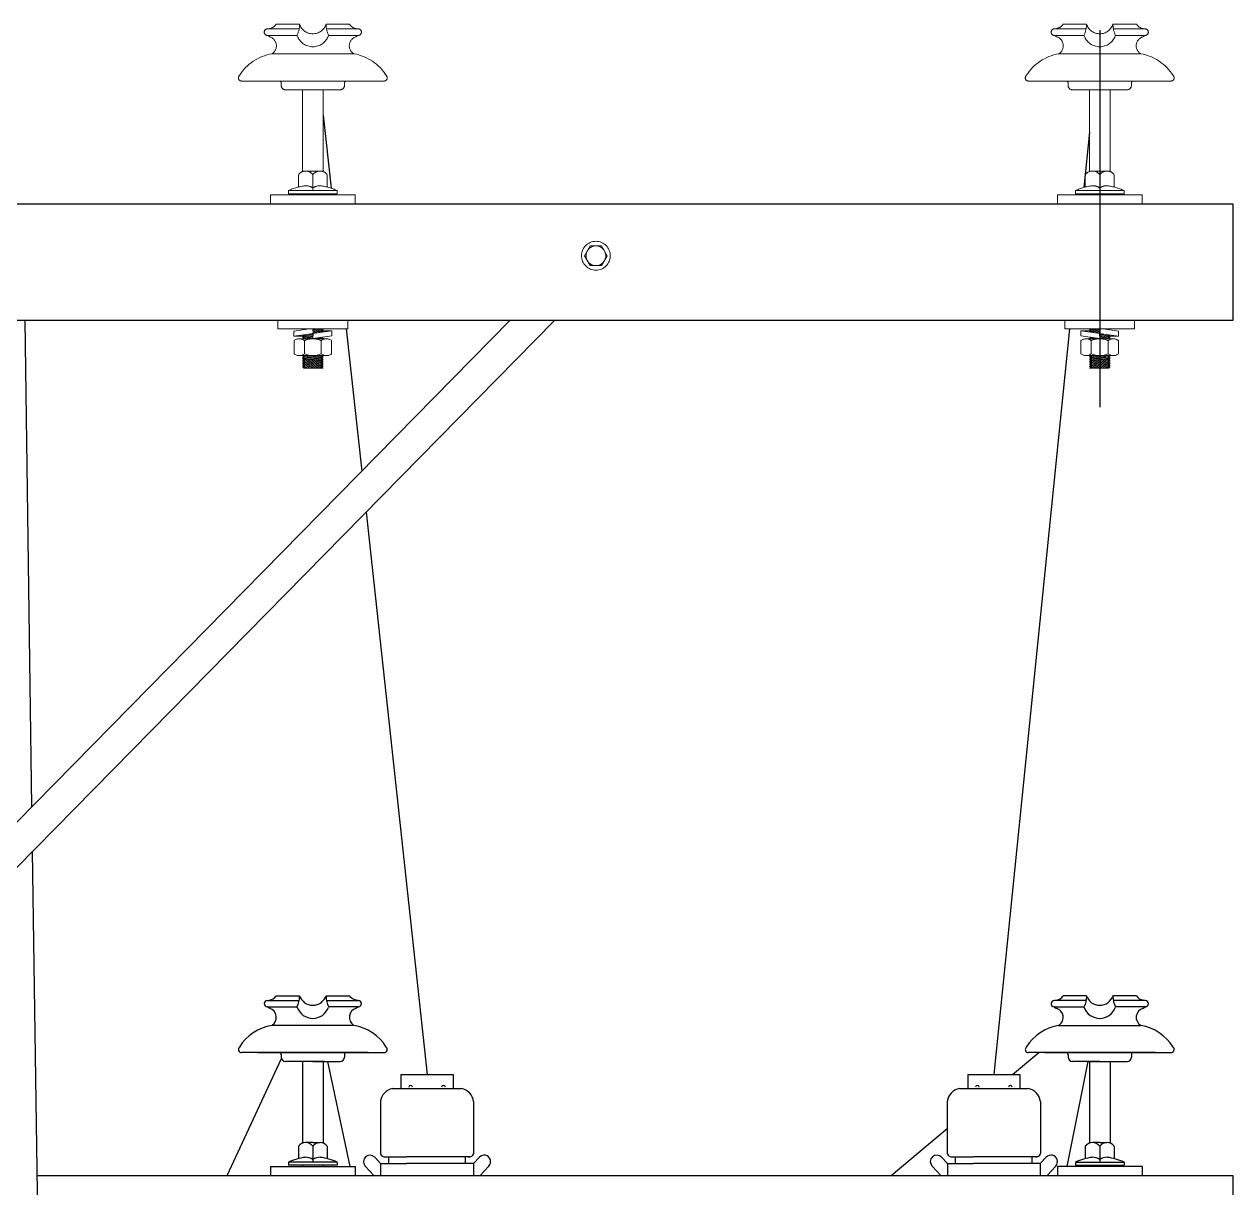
# Model space of a CAD drawing. Header units: millimetres. Extents: x 3057.5 to 3131.2, y 1715.9 to 1738.7.
# Drawn here: x 3062.46 to 3066.73, y 1734.514 to 1738.623 of the extents above; entities that cross this region are included whole.
import ezdxf

# ---------------------------------------------------------------- set-up
doc = ezdxf.new("R2010")
doc.units = ezdxf.units.MM
doc.linetypes.add('ACAD_ISO02W100', pattern=[15, 12, -3])

msp = doc.modelspace()

# ---------------------------------------------------------------- linework, layer by layer
at = {"color": 177, "linetype": 'ACAD_ISO02W100', "lineweight": 13, "ltscale": 0.13, "true_color": 0x293189}
for p, q in [((3063.3193, 1738.6066), (3063.3265, 1738.6079)), ((3063.3193, 1738.6066), (3063.4314, 1738.6066)), ((3063.3501, 1738.6235), (3063.4327, 1738.6235)), ((3063.4327, 1738.6235), (3063.4327, 1738.6211)), ((3063.5265, 1738.6235), (3063.6091, 1738.6235)), ((3063.5278, 1738.6066), (3063.6399, 1738.6066)), ((3066.2112, 1738.6066), (3066.099, 1738.6066)), ((3066.2125, 1738.6235), (3066.1298, 1738.6235)), ((3066.3062, 1738.6235), (3066.3062, 1738.6211)), ((3066.3889, 1738.6235), (3066.3062, 1738.6235)), ((3066.4197, 1738.6066), (3066.3075, 1738.6066)), ((3066.4197, 1738.6066), (3066.4124, 1738.6079)), ((3063.3187, 1738.5839), (3063.4236, 1738.5839)), ((3063.3272, 1738.5787), (3063.3201, 1738.5834)), ((3063.4236, 1738.5839), (3063.4247, 1738.5824)), ((3063.6405, 1738.5839), (3063.5356, 1738.5839)), ((3063.6391, 1738.5834), (3063.632, 1738.5787)), ((3066.0984, 1738.5839), (3066.2034, 1738.5839)), ((3066.0999, 1738.5834), (3066.107, 1738.5787)), ((3066.3154, 1738.5839), (3066.3142, 1738.5824)), ((3066.4203, 1738.5839), (3066.3154, 1738.5839)), ((3066.4118, 1738.5787), (3066.4188, 1738.5834)), ((3063.6247, 1738.5189), (3063.3345, 1738.5189)), ((3066.1142, 1738.5189), (3066.4045, 1738.5189)), ((3063.4796, 1738.4227), (3063.2278, 1738.4227)), ((3063.2843, 1738.4227), (3063.4796, 1738.4227)), ((3063.6749, 1738.4227), (3063.4796, 1738.4227)), ((3063.4796, 1738.4227), (3063.7314, 1738.4227)), ((3066.2594, 1738.4227), (3066.0075, 1738.4227)), ((3066.0641, 1738.4227), (3066.2594, 1738.4227)), ((3066.2594, 1738.4227), (3066.5112, 1738.4227)), ((3066.4546, 1738.4227), (3066.2594, 1738.4227)), ((3063.3678, 1738.4152), (3063.3678, 1738.4068)), ((3063.4796, 1738.3918), (3063.3828, 1738.3918)), ((3063.4796, 1738.3918), (3063.3828, 1738.3918)), ((3063.5204, 1738.3918), (3063.4388, 1738.3918)), ((3063.5204, 1738.3918), (3063.4388, 1738.3918)), ((3063.4431, 1738.3918), (3063.4431, 1738.1029)), ((3063.4796, 1738.3918), (3063.5764, 1738.3918)), ((3063.4796, 1738.3918), (3063.5764, 1738.3918)), ((3063.5161, 1738.3918), (3063.5161, 1738.1029)), ((3063.5914, 1738.4152), (3063.5914, 1738.4068)), ((3066.1476, 1738.4152), (3066.1476, 1738.4068)), ((3066.2594, 1738.3918), (3066.1626, 1738.3918)), ((3066.2594, 1738.3918), (3066.1626, 1738.3918)), ((3066.2186, 1738.3918), (3066.3001, 1738.3918)), ((3066.2186, 1738.3918), (3066.3001, 1738.3918)), ((3066.2229, 1738.3918), (3066.2229, 1738.1029)), ((3066.2594, 1738.3918), (3066.3561, 1738.3918)), ((3066.2594, 1738.3918), (3066.3561, 1738.3918)), ((3066.2959, 1738.3918), (3066.2959, 1738.1029)), ((3066.3711, 1738.4152), (3066.3711, 1738.4068)), ((3063.4431, 1738.2552), (3063.4431, 1738.1029)), ((3063.5161, 1738.2562), (3063.5161, 1738.1029)), ((3063.4286, 1738.092), (3063.4286, 1738.0483)), ((3063.4796, 1738.1049), (3063.4541, 1738.1049)), ((3063.4796, 1738.1049), (3063.5051, 1738.1049)), ((3063.4796, 1738.092), (3063.4796, 1738.0356)), ((3063.5306, 1738.092), (3063.5306, 1738.0483)), ((3066.2083, 1738.092), (3066.2083, 1738.0483)), ((3066.2594, 1738.1049), (3066.2338, 1738.1049)), ((3066.2594, 1738.1049), (3066.2849, 1738.1049)), ((3066.2594, 1738.092), (3066.2594, 1738.0356)), ((3066.3104, 1738.092), (3066.3104, 1738.0483)), ((3063.3938, 1738.0356), (3063.3938, 1738.0249)), ((3063.5653, 1738.0356), (3063.3938, 1738.0356)), ((3063.5653, 1738.0356), (3063.5653, 1738.0249)), ((3066.1736, 1738.0356), (3066.3451, 1738.0356)), ((3066.1736, 1738.0356), (3066.1736, 1738.0249)), ((3066.3451, 1738.0356), (3066.3451, 1738.0249)), ((3063.3303, 1738.0207), (3063.3303, 1737.9911)), ((3063.3303, 1738.0207), (3063.6289, 1738.0207)), ((3063.5653, 1738.0249), (3063.3938, 1738.0249)), ((3063.4431, 1738.0249), (3063.4431, 1738.0207)), ((3063.5161, 1738.0249), (3063.5161, 1738.0207)), ((3063.6289, 1738.0207), (3063.6289, 1737.9911)), ((3066.11, 1738.0207), (3066.11, 1737.9911)), ((3066.4087, 1738.0207), (3066.11, 1738.0207)), ((3066.1736, 1738.0249), (3066.3451, 1738.0249)), ((3066.2229, 1738.0249), (3066.2229, 1738.0207)), ((3066.2959, 1738.0249), (3066.2959, 1738.0207)), ((3066.4087, 1738.0207), (3066.4087, 1737.9911)), ((3064.4595, 1737.8404), (3064.4395, 1737.8057)), ((3064.4995, 1737.8404), (3064.4595, 1737.8404)), ((3064.5195, 1737.8057), (3064.4995, 1737.8404)), ((3064.4395, 1737.8057), (3064.4595, 1737.771)), ((3064.4995, 1737.771), (3064.5195, 1737.8057)), ((3064.4595, 1737.771), (3064.4995, 1737.771)), ((3063.3563, 1737.5474), (3063.3563, 1737.5767)), ((3063.6029, 1737.5474), (3063.6029, 1737.5767)), ((3066.136, 1737.5474), (3066.136, 1737.5767)), ((3066.3827, 1737.5474), (3066.3827, 1737.5767)), ((3063.6029, 1737.5474), (3063.3563, 1737.5474)), ((3063.4666, 1737.5474), (3063.4129, 1737.5396)), ((3063.4129, 1737.5396), (3063.4129, 1737.5217)), ((3063.4807, 1737.5316), (3063.4129, 1737.5217)), ((3063.4129, 1737.5217), (3063.4472, 1737.5217)), ((3063.4489, 1737.5265), (3063.4431, 1737.5244)), ((3063.4431, 1737.5244), (3063.4489, 1737.5206)), ((3063.4799, 1737.5191), (3063.4431, 1737.5244)), ((3063.4479, 1737.5447), (3063.4436, 1737.5474)), ((3063.4562, 1737.5459), (3063.4455, 1737.5474)), ((3063.4483, 1737.5269), (3063.4489, 1737.5265)), ((3063.4801, 1737.5221), (3063.4489, 1737.5265)), ((3063.4803, 1737.525), (3063.4574, 1737.5282)), ((3063.4805, 1737.5279), (3063.4676, 1737.5297)), ((3063.4806, 1737.5308), (3063.4777, 1737.5312)), ((3063.5463, 1737.5408), (3063.4796, 1737.5311)), ((3063.4807, 1737.5316), (3063.4796, 1737.5132)), ((3063.5463, 1737.5229), (3063.4796, 1737.5132)), ((3063.4797, 1737.5474), (3063.4807, 1737.5316)), ((3063.5103, 1737.5412), (3063.4798, 1737.5455)), ((3063.5161, 1737.5374), (3063.48, 1737.5426)), ((3063.5103, 1737.5353), (3063.4802, 1737.5396)), ((3063.4994, 1737.534), (3063.4804, 1737.5367)), ((3063.4893, 1737.5325), (3063.4805, 1737.5337)), ((3063.5161, 1737.5433), (3063.4868, 1737.5474)), ((3063.5103, 1737.547), (3063.5075, 1737.5474)), ((3063.5103, 1737.547), (3063.5114, 1737.5474)), ((3063.5161, 1737.5433), (3063.5103, 1737.547)), ((3063.5103, 1737.5412), (3063.5161, 1737.5433)), ((3063.5161, 1737.5374), (3063.5103, 1737.5412)), ((3063.5103, 1737.5353), (3063.5161, 1737.5374)), ((3063.5463, 1737.5408), (3063.5114, 1737.5408)), ((3063.5463, 1737.5408), (3063.5463, 1737.5229)), ((3066.136, 1737.5474), (3066.3827, 1737.5474)), ((3066.1926, 1737.5408), (3066.2276, 1737.5408)), ((3066.1926, 1737.5408), (3066.1926, 1737.5229)), ((3066.1926, 1737.5408), (3066.2594, 1737.5311)), ((3066.1926, 1737.5229), (3066.2594, 1737.5132)), ((3066.2229, 1737.5433), (3066.2521, 1737.5474)), ((3066.2229, 1737.5433), (3066.2286, 1737.547)), ((3066.2286, 1737.5412), (3066.2229, 1737.5433)), ((3066.2229, 1737.5374), (3066.2589, 1737.5426)), ((3066.2229, 1737.5374), (3066.2286, 1737.5412)), ((3066.2286, 1737.5353), (3066.2229, 1737.5374)), ((3066.2286, 1737.547), (3066.2276, 1737.5474)), ((3066.2286, 1737.547), (3066.2315, 1737.5474)), ((3066.2286, 1737.5412), (3066.2591, 1737.5455)), ((3066.2286, 1737.5353), (3066.2588, 1737.5396)), ((3066.2395, 1737.534), (3066.2586, 1737.5367)), ((3066.2497, 1737.5325), (3066.2584, 1737.5337)), ((3066.2592, 1737.5474), (3066.2583, 1737.5316)), ((3066.2583, 1737.5316), (3066.3261, 1737.5217)), ((3066.2583, 1737.5316), (3066.2594, 1737.5132)), ((3066.2583, 1737.5308), (3066.2612, 1737.5312)), ((3066.2585, 1737.5279), (3066.2714, 1737.5297)), ((3066.2587, 1737.525), (3066.2816, 1737.5282)), ((3066.2588, 1737.5221), (3066.2901, 1737.5265)), ((3066.259, 1737.5191), (3066.2959, 1737.5244)), ((3066.2723, 1737.5474), (3066.3261, 1737.5396)), ((3066.2827, 1737.5459), (3066.2934, 1737.5474)), ((3066.2907, 1737.5269), (3066.2901, 1737.5265)), ((3066.2901, 1737.5265), (3066.2959, 1737.5244)), ((3066.2959, 1737.5244), (3066.2901, 1737.5206)), ((3066.2911, 1737.5447), (3066.2953, 1737.5474)), ((3066.3261, 1737.5217), (3066.2917, 1737.5217)), ((3066.3261, 1737.5396), (3066.3261, 1737.5217)), ((3063.4134, 1737.5058), (3063.4134, 1737.4594)), ((3063.5283, 1737.5122), (3063.4309, 1737.5122)), ((3063.4489, 1737.5206), (3063.4431, 1737.5185)), ((3063.4489, 1737.5148), (3063.4431, 1737.5185)), ((3063.4875, 1737.5122), (3063.4431, 1737.5185)), ((3063.4431, 1737.5127), (3063.4489, 1737.5148)), ((3063.4431, 1737.5127), (3063.4479, 1737.5144)), ((3063.4461, 1737.5122), (3063.4431, 1737.5127)), ((3063.5126, 1737.5122), (3063.4434, 1737.5122)), ((3063.4798, 1737.5162), (3063.4489, 1737.5206)), ((3063.463, 1737.5122), (3063.4489, 1737.5148)), ((3063.4496, 1737.5057), (3063.4496, 1737.4595)), ((3063.5103, 1737.5119), (3063.4904, 1737.5147)), ((3063.5103, 1737.5119), (3063.4927, 1737.5144)), ((3063.5161, 1737.514), (3063.5006, 1737.5162)), ((3063.5096, 1737.5057), (3063.5096, 1737.4595)), ((3063.5161, 1737.514), (3063.5103, 1737.5178)), ((3063.5103, 1737.5119), (3063.5161, 1737.5144)), ((3063.5103, 1737.5119), (3063.5161, 1737.514)), ((3063.5126, 1737.5122), (3063.5161, 1737.5135)), ((3063.5154, 1737.5141), (3063.5134, 1737.5144)), ((3063.5458, 1737.5058), (3063.5458, 1737.4594)), ((3066.1931, 1737.5058), (3066.1931, 1737.4594)), ((3066.2107, 1737.5122), (3066.3081, 1737.5122)), ((3066.2229, 1737.514), (3066.2286, 1737.5178)), ((3066.2229, 1737.514), (3066.2384, 1737.5162)), ((3066.2286, 1737.5119), (3066.2229, 1737.5144)), ((3066.2286, 1737.5119), (3066.2229, 1737.514)), ((3066.2263, 1737.5122), (3066.2229, 1737.5135)), ((3066.2235, 1737.5141), (3066.2256, 1737.5144)), ((3066.2263, 1737.5122), (3066.2956, 1737.5122)), ((3066.2286, 1737.5119), (3066.2485, 1737.5147)), ((3066.2286, 1737.5119), (3066.2462, 1737.5144)), ((3066.2294, 1737.5057), (3066.2294, 1737.4595)), ((3066.2515, 1737.5122), (3066.2959, 1737.5185)), ((3066.2592, 1737.5162), (3066.2901, 1737.5206)), ((3066.276, 1737.5122), (3066.2901, 1737.5148)), ((3066.2894, 1737.5057), (3066.2894, 1737.4595)), ((3066.2901, 1737.5206), (3066.2959, 1737.5185)), ((3066.2901, 1737.5148), (3066.2959, 1737.5185)), ((3066.2959, 1737.5127), (3066.2901, 1737.5148)), ((3066.2959, 1737.5127), (3066.2911, 1737.5144)), ((3066.2928, 1737.5122), (3066.2959, 1737.5127)), ((3066.3256, 1737.5058), (3066.3256, 1737.4594)), ((3063.5307, 1737.4531), (3063.4285, 1737.4531)), ((3063.4431, 1737.4483), (3063.4489, 1737.4504)), ((3063.5161, 1737.4379), (3063.4431, 1737.4483)), ((3063.4489, 1737.4445), (3063.4431, 1737.4483)), ((3063.4431, 1737.4424), (3063.4489, 1737.4445)), ((3063.5161, 1737.4321), (3063.4431, 1737.4424)), ((3063.4489, 1737.4387), (3063.4431, 1737.4424)), ((3063.4431, 1737.4366), (3063.4489, 1737.4387)), ((3063.4489, 1737.4328), (3063.4431, 1737.4366)), ((3063.5161, 1737.4262), (3063.4431, 1737.4366)), ((3063.4489, 1737.4504), (3063.4437, 1737.4485)), ((3063.4489, 1737.4504), (3063.4446, 1737.4531)), ((3063.4446, 1737.4531), (3063.4489, 1737.4504)), ((3063.5103, 1737.4417), (3063.4489, 1737.4504)), ((3063.4622, 1737.4485), (3063.4489, 1737.4504)), ((3063.5103, 1737.4358), (3063.4489, 1737.4445)), ((3063.5103, 1737.43), (3063.4489, 1737.4387)), ((3063.5161, 1737.4438), (3063.4501, 1737.4531)), ((3063.5103, 1737.4475), (3063.4708, 1737.4531)), ((3063.5161, 1737.4496), (3063.4914, 1737.4531)), ((3063.5161, 1737.4496), (3063.4914, 1737.4531)), ((3063.5103, 1737.4475), (3063.5161, 1737.4496)), ((3063.5161, 1737.4438), (3063.5103, 1737.4475)), ((3063.5103, 1737.4417), (3063.5161, 1737.4438)), ((3063.5161, 1737.4379), (3063.5103, 1737.4417)), ((3063.5103, 1737.4358), (3063.5161, 1737.4379)), ((3063.5161, 1737.4496), (3063.5107, 1737.4531)), ((3066.2082, 1737.4531), (3066.3105, 1737.4531)), ((3066.2229, 1737.4438), (3066.2889, 1737.4531)), ((3066.2229, 1737.4496), (3066.2283, 1737.4531)), ((3066.2229, 1737.4496), (3066.2475, 1737.4531)), ((3066.2229, 1737.4496), (3066.2475, 1737.4531)), ((3066.2286, 1737.4475), (3066.2229, 1737.4496)), ((3066.2229, 1737.4379), (3066.2959, 1737.4483)), ((3066.2229, 1737.4438), (3066.2286, 1737.4475)), ((3066.2286, 1737.4417), (3066.2229, 1737.4438)), ((3066.2229, 1737.4321), (3066.2959, 1737.4424)), ((3066.2229, 1737.4379), (3066.2286, 1737.4417)), ((3066.2286, 1737.4358), (3066.2229, 1737.4379)), ((3066.2229, 1737.4262), (3066.2959, 1737.4366)), ((3066.2286, 1737.4475), (3066.2682, 1737.4531)), ((3066.2286, 1737.4417), (3066.2901, 1737.4504)), ((3066.2286, 1737.4358), (3066.2901, 1737.4445)), ((3066.2286, 1737.43), (3066.2901, 1737.4387)), ((3066.2767, 1737.4485), (3066.2901, 1737.4504)), ((3066.2943, 1737.4531), (3066.2901, 1737.4504)), ((3066.2901, 1737.4504), (3066.2943, 1737.4531)), ((3066.2901, 1737.4504), (3066.2953, 1737.4485)), ((3066.2959, 1737.4483), (3066.2901, 1737.4504)), ((3066.2901, 1737.4445), (3066.2959, 1737.4483)), ((3066.2959, 1737.4424), (3066.2901, 1737.4445)), ((3066.2901, 1737.4387), (3066.2959, 1737.4424)), ((3066.2959, 1737.4366), (3066.2901, 1737.4387)), ((3066.2901, 1737.4328), (3066.2959, 1737.4366)), ((3063.4431, 1737.4307), (3063.4489, 1737.4328)), ((3063.4489, 1737.427), (3063.4431, 1737.4307)), ((3063.5161, 1737.4204), (3063.4431, 1737.4307)), ((3063.4489, 1737.427), (3063.4431, 1737.4248)), ((3063.4489, 1737.4211), (3063.4431, 1737.4248)), ((3063.5161, 1737.4145), (3063.4431, 1737.4248)), ((3063.4431, 1737.419), (3063.4489, 1737.4211)), ((3063.4489, 1737.4152), (3063.4431, 1737.419)), ((3063.5161, 1737.4087), (3063.4431, 1737.419)), ((3063.4431, 1737.4131), (3063.4489, 1737.4152)), ((3063.4748, 1737.4087), (3063.4431, 1737.4131)), ((3063.4489, 1737.4094), (3063.4431, 1737.4131)), ((3063.4469, 1737.4087), (3063.4489, 1737.4094)), ((3063.5161, 1737.4087), (3063.4469, 1737.4087)), ((3063.5103, 1737.4241), (3063.4489, 1737.4328)), ((3063.5103, 1737.4183), (3063.4489, 1737.427)), ((3063.5103, 1737.4124), (3063.4489, 1737.4211)), ((3063.4954, 1737.4087), (3063.4489, 1737.4152)), ((3063.4541, 1737.4087), (3063.4489, 1737.4094)), ((3063.5161, 1737.4321), (3063.5103, 1737.4358)), ((3063.5161, 1737.4321), (3063.5103, 1737.43)), ((3063.5161, 1737.4262), (3063.5103, 1737.43)), ((3063.5103, 1737.4241), (3063.5161, 1737.4262)), ((3063.5161, 1737.4204), (3063.5103, 1737.4241)), ((3063.5161, 1737.4204), (3063.5103, 1737.4241)), ((3063.5103, 1737.4183), (3063.5161, 1737.4204)), ((3063.5161, 1737.4145), (3063.5103, 1737.4183)), ((3063.5103, 1737.4124), (3063.5161, 1737.4145)), ((3063.5161, 1737.4087), (3063.5103, 1737.4124)), ((3066.2229, 1737.4321), (3066.2286, 1737.4358)), ((3066.2229, 1737.4321), (3066.2286, 1737.43)), ((3066.2229, 1737.4204), (3066.2959, 1737.4307)), ((3066.2229, 1737.4262), (3066.2286, 1737.43)), ((3066.2286, 1737.4241), (3066.2229, 1737.4262)), ((3066.2229, 1737.4145), (3066.2959, 1737.4248)), ((3066.2229, 1737.4204), (3066.2286, 1737.4241)), ((3066.2229, 1737.4204), (3066.2286, 1737.4241)), ((3066.2286, 1737.4183), (3066.2229, 1737.4204)), ((3066.2229, 1737.4087), (3066.2959, 1737.419)), ((3066.2229, 1737.4145), (3066.2286, 1737.4183)), ((3066.2286, 1737.4124), (3066.2229, 1737.4145)), ((3066.2229, 1737.4087), (3066.2286, 1737.4124)), ((3066.2229, 1737.4087), (3066.2921, 1737.4087)), ((3066.2286, 1737.4241), (3066.2901, 1737.4328)), ((3066.2286, 1737.4183), (3066.2901, 1737.427)), ((3066.2286, 1737.4124), (3066.2901, 1737.4211)), ((3066.2435, 1737.4087), (3066.2901, 1737.4152)), ((3066.2642, 1737.4087), (3066.2959, 1737.4131)), ((3066.2849, 1737.4087), (3066.2901, 1737.4094)), ((3066.2959, 1737.4307), (3066.2901, 1737.4328)), ((3066.2901, 1737.427), (3066.2959, 1737.4307)), ((3066.2901, 1737.427), (3066.2959, 1737.4248)), ((3066.2901, 1737.4211), (3066.2959, 1737.4248)), ((3066.2959, 1737.419), (3066.2901, 1737.4211)), ((3066.2901, 1737.4152), (3066.2959, 1737.419)), ((3066.2959, 1737.4131), (3066.2901, 1737.4152)), ((3066.2901, 1737.4094), (3066.2959, 1737.4131)), ((3066.2921, 1737.4087), (3066.2901, 1737.4094))]:
    msp.add_line(p, q, dxfattribs=at)
at = {"color": 177, "linetype": 'Continuous', "ltscale": 0.13, "true_color": 0x293189}
for p, q in [((3066.2594, 1738.602), (3066.2594, 1737.2713)), ((3063.5161, 1738.3023), (3063.544, 1738.0443)), ((3066.2229, 1738.2421), (3066.2031, 1738.0469)), ((3063.5979, 1737.5474), (3063.6523, 1737.0449)), ((3066.1524, 1737.5474), (3065.8854, 1734.9146)), ((3063.668, 1736.9004), (3063.8831, 1734.9146)), ((3063.177, 1734.5579), (3063.3689, 1734.9701)), ((3063.5319, 1734.9606), (3063.6104, 1734.5895)), ((3065.9514, 1734.9146), (3066.0437, 1734.9914)), ((3066.2173, 1734.9606), (3066.1432, 1734.5895)), ((3065.5225, 1734.5579), (3065.7208, 1734.7229)), ((3063.7475, 1734.5996), (3063.7475, 1734.6231)), ((3064.0187, 1734.5996), (3064.0187, 1734.6231)), ((3065.7498, 1734.5996), (3065.7498, 1734.6231)), ((3066.021, 1734.5996), (3066.021, 1734.6231)), ((3063.719, 1734.5996), (3063.719, 1734.5579)), ((3064.0471, 1734.5996), (3064.0471, 1734.5579)), ((3065.7214, 1734.5996), (3065.7214, 1734.5579)), ((3066.0495, 1734.5996), (3066.0495, 1734.5579))]:
    msp.add_line(p, q, dxfattribs=at)
at = {"color": 177, "linetype": 'ACAD_ISO02W100', "true_color": 0x293189}
for p, q in [((3066.7295, 1737.9892), (3066.7295, 1737.5767)), ((3062.4875, 1735.8607), (3062.4629, 1737.5767)), ((3062.6468, 1724.7546), (3062.4897, 1735.7026))]:
    msp.add_line(p, q, dxfattribs=at)
at = {"color": 177, "linetype": 'Continuous', "true_color": 0x293189}
for p, q in [((3063.3193, 1735.1754), (3063.3265, 1735.1766)), ((3063.3193, 1735.1754), (3063.4314, 1735.1754)), ((3063.3501, 1735.1922), (3063.4327, 1735.1922)), ((3063.4327, 1735.1922), (3063.4327, 1735.1898)), ((3063.5265, 1735.1922), (3063.6091, 1735.1922)), ((3063.5278, 1735.1754), (3063.6399, 1735.1754)), ((3066.2112, 1735.1754), (3066.099, 1735.1754)), ((3066.2125, 1735.1922), (3066.1298, 1735.1922)), ((3066.3062, 1735.1922), (3066.3062, 1735.1898)), ((3066.3889, 1735.1922), (3066.3062, 1735.1922)), ((3066.4197, 1735.1754), (3066.3075, 1735.1754)), ((3066.4197, 1735.1754), (3066.4124, 1735.1766)), ((3063.3187, 1735.1527), (3063.4236, 1735.1527)), ((3063.3272, 1735.1474), (3063.3201, 1735.1521)), ((3063.4236, 1735.1527), (3063.4247, 1735.1512)), ((3063.6405, 1735.1527), (3063.5356, 1735.1527)), ((3063.6391, 1735.1521), (3063.632, 1735.1474)), ((3066.0984, 1735.1527), (3066.2034, 1735.1527)), ((3066.0999, 1735.1521), (3066.107, 1735.1474)), ((3066.3154, 1735.1527), (3066.3142, 1735.1512)), ((3066.4203, 1735.1527), (3066.3154, 1735.1527)), ((3066.4118, 1735.1474), (3066.4188, 1735.1521)), ((3063.6247, 1735.0877), (3063.3345, 1735.0877)), ((3066.1142, 1735.0877), (3066.4045, 1735.0877)), ((3063.4796, 1734.9914), (3063.2278, 1734.9914)), ((3063.2843, 1734.9914), (3063.4796, 1734.9914)), ((3063.3678, 1734.9839), (3063.3678, 1734.9756)), ((3063.4796, 1734.9606), (3063.3828, 1734.9606)), ((3063.4796, 1734.9606), (3063.3828, 1734.9606)), ((3063.5204, 1734.9606), (3063.4388, 1734.9606)), ((3063.5204, 1734.9606), (3063.4388, 1734.9606)), ((3063.4431, 1734.9606), (3063.4431, 1734.6717)), ((3063.4796, 1734.9914), (3063.7314, 1734.9914)), ((3063.6749, 1734.9914), (3063.4796, 1734.9914)), ((3063.4796, 1734.9606), (3063.5764, 1734.9606)), ((3063.4796, 1734.9606), (3063.5764, 1734.9606)), ((3063.5161, 1734.9606), (3063.5161, 1734.6717)), ((3063.5914, 1734.9839), (3063.5914, 1734.9756)), ((3066.2594, 1734.9914), (3066.0075, 1734.9914)), ((3066.0641, 1734.9914), (3066.2594, 1734.9914)), ((3066.1476, 1734.9839), (3066.1476, 1734.9756)), ((3066.2594, 1734.9606), (3066.1626, 1734.9606)), ((3066.2594, 1734.9606), (3066.1626, 1734.9606)), ((3066.2186, 1734.9606), (3066.3001, 1734.9606)), ((3066.2186, 1734.9606), (3066.3001, 1734.9606)), ((3066.2229, 1734.9606), (3066.2229, 1734.6717)), ((3066.2594, 1734.9914), (3066.5112, 1734.9914)), ((3066.4546, 1734.9914), (3066.2594, 1734.9914)), ((3066.2594, 1734.9606), (3066.3561, 1734.9606)), ((3066.2594, 1734.9606), (3066.3561, 1734.9606)), ((3066.2959, 1734.9606), (3066.2959, 1734.6717)), ((3066.3711, 1734.9839), (3066.3711, 1734.9756)), ((3063.4431, 1734.8239), (3063.4431, 1734.6717)), ((3063.5161, 1734.825), (3063.5161, 1734.6717)), ((3063.4796, 1734.6737), (3063.4541, 1734.6737)), ((3063.4796, 1734.6737), (3063.5051, 1734.6737)), ((3066.2594, 1734.6737), (3066.2338, 1734.6737)), ((3066.2594, 1734.6737), (3066.2849, 1734.6737)), ((3063.4286, 1734.6608), (3063.4286, 1734.617)), ((3063.4796, 1734.6608), (3063.4796, 1734.6044)), ((3063.5306, 1734.6608), (3063.5306, 1734.617)), ((3066.2083, 1734.6608), (3066.2083, 1734.617)), ((3066.2594, 1734.6608), (3066.2594, 1734.6044)), ((3066.3104, 1734.6608), (3066.3104, 1734.617)), ((3063.3303, 1734.5895), (3063.6289, 1734.5895)), ((3063.3303, 1734.5895), (3063.3303, 1734.5598)), ((3063.5653, 1734.6044), (3063.3938, 1734.6044)), ((3063.3938, 1734.6044), (3063.3938, 1734.5937)), ((3063.5653, 1734.5937), (3063.3938, 1734.5937)), ((3063.4431, 1734.5937), (3063.4431, 1734.5895)), ((3063.5161, 1734.5937), (3063.5161, 1734.5895)), ((3063.5653, 1734.6044), (3063.5653, 1734.5937)), ((3063.6289, 1734.5895), (3063.6289, 1734.5598)), ((3066.11, 1734.5895), (3066.11, 1734.5598)), ((3066.4087, 1734.5895), (3066.11, 1734.5895)), ((3066.1736, 1734.6044), (3066.3451, 1734.6044)), ((3066.1736, 1734.6044), (3066.1736, 1734.5937)), ((3066.1736, 1734.5937), (3066.3451, 1734.5937)), ((3066.2229, 1734.5937), (3066.2229, 1734.5895)), ((3066.2959, 1734.5937), (3066.2959, 1734.5895)), ((3066.3451, 1734.6044), (3066.3451, 1734.5937)), ((3066.4087, 1734.5895), (3066.4087, 1734.5598)), ((3066.7295, 1734.5579), (3066.7295, 1734.1454))]:
    msp.add_line(p, q, dxfattribs=at)
at = {"color": 177, "true_color": 0x293189}
for p, q in [((3063.791, 1734.9146), (3063.791, 1734.8648)), ((3063.791, 1734.9146), (3063.9751, 1734.9146)), ((3063.9751, 1734.9146), (3063.9751, 1734.8648)), ((3065.7934, 1734.9146), (3065.7934, 1734.8648)), ((3065.7934, 1734.9146), (3065.9775, 1734.9146)), ((3065.9775, 1734.9146), (3065.9775, 1734.8648)), ((3063.7616, 1734.8648), (3063.791, 1734.8648)), ((3063.791, 1734.8648), (3064.0046, 1734.8648)), ((3065.7639, 1734.8648), (3065.7934, 1734.8648)), ((3065.7934, 1734.8648), (3066.0069, 1734.8648)), ((3063.7184, 1734.8184), (3063.7184, 1734.6347)), ((3064.0477, 1734.8184), (3064.0477, 1734.6347)), ((3065.7208, 1734.8184), (3065.7208, 1734.6347)), ((3066.0501, 1734.8184), (3066.0501, 1734.6347)), ((3063.6981, 1734.6221), (3063.719, 1734.5996)), ((3063.7317, 1734.6231), (3063.8108, 1734.6231)), ((3064.0344, 1734.6231), (3063.8108, 1734.6231)), ((3064.068, 1734.6221), (3064.0471, 1734.5996)), ((3065.7005, 1734.6221), (3065.7214, 1734.5996)), ((3065.7341, 1734.6231), (3065.8132, 1734.6231)), ((3066.0368, 1734.6231), (3065.8132, 1734.6231)), ((3066.0704, 1734.6221), (3066.0495, 1734.5996)), ((3063.6646, 1734.5909), (3063.6953, 1734.5579)), ((3063.719, 1734.5996), (3063.8108, 1734.5996)), ((3064.0471, 1734.5996), (3063.8108, 1734.5996)), ((3064.1015, 1734.5909), (3064.0708, 1734.5579)), ((3065.667, 1734.5909), (3065.6977, 1734.5579)), ((3065.7214, 1734.5996), (3065.8132, 1734.5996)), ((3066.0495, 1734.5996), (3065.8132, 1734.5996)), ((3066.1039, 1734.5909), (3066.0732, 1734.5579))]:
    msp.add_line(p, q, dxfattribs=at)
at = {"color": 177, "linetype": 'ACAD_ISO02W100', "lineweight": 13, "ltscale": 0.13, "true_color": 0x293189}
for points in [[(3063.5265, 1738.6235), (3063.5265, 1738.6211, 0.121037), (3063.5356, 1738.5839), (3063.5345, 1738.5824)], [(3063.6399, 1738.6066), (3063.6326, 1738.6079, -0.212656), (3063.6091, 1738.6235, 0.508971)], [(3066.099, 1738.6066), (3066.1063, 1738.6079, 0.212656), (3066.1298, 1738.6235, -0.508971)], [(3066.2125, 1738.6235), (3066.2125, 1738.6211, -0.121037), (3066.2034, 1738.5839), (3066.2045, 1738.5824)]]:
    msp.add_lwpolyline(points, format="xyb", dxfattribs=at)
at = {"color": 177, "linetype": 'ACAD_ISO02W100', "true_color": 0x293189}
for points in [[(3057.7295, 1737.9892), (3066.7295, 1737.9892)], [(3066.7295, 1737.5767), (3057.7295, 1737.5767)], [(3064.1753, 1737.5767), (3062.1237, 1735.4908), (3062.2039, 1735.4119), (3064.3331, 1737.5767)]]:
    msp.add_lwpolyline(points, dxfattribs=at)
at = {"color": 177, "linetype": 'Continuous', "true_color": 0x293189}
for points in [[(3063.5265, 1735.1922), (3063.5265, 1735.1898, 0.121037), (3063.5356, 1735.1527), (3063.5345, 1735.1512)], [(3063.6399, 1735.1754), (3063.6326, 1735.1766, -0.212656), (3063.6091, 1735.1922, 0.508971)], [(3066.099, 1735.1754), (3066.1063, 1735.1766, 0.212656), (3066.1298, 1735.1922, -0.508971)], [(3066.2125, 1735.1922), (3066.2125, 1735.1898, -0.121037), (3066.2034, 1735.1527), (3066.2045, 1735.1512)]]:
    msp.add_lwpolyline(points, format="xyb", dxfattribs=at)
msp.add_lwpolyline([(3062.5062, 1734.5579), (3066.7295, 1734.5579)], dxfattribs=at)
at = {"color": 177, "linetype": 'ACAD_ISO02W100', "lineweight": 13, "ltscale": 0.13, "true_color": 0x293189}
for radius in [0.0509, 0.0348]:
    msp.add_circle((3064.4795, 1737.8057), radius, dxfattribs=at)
for centre, radius, start, end in [((3063.3193, 1738.5953), 0.0114, 90, 265.4375), ((3063.3208, 1738.6421), 0.0347, 279.5633, 327.585), ((3063.3526, 1738.6211), 0.0801, 332.3947, 0), ((3063.4796, 1738.6392), 0.0495, 198.5719, 341.4281), ((3063.6399, 1738.5953), 0.0114, 274.5625, 90), ((3066.099, 1738.5953), 0.0114, 90, 265.4375), ((3066.2594, 1738.6392), 0.0495, 198.5719, 341.4281), ((3066.3863, 1738.6211), 0.0801, 180, 207.6053), ((3066.4182, 1738.6421), 0.0347, 212.415, 260.4367), ((3066.4197, 1738.5953), 0.0114, 274.5625, 90), ((3063.3181, 1738.5802), 0.00375, 56.4804, 85.4375), ((3063.3179, 1738.5471), 0.033, 302.3117, 73.5443), ((3063.4796, 1738.602), 0.0583, 199.6181, 340.3819), ((3063.6411, 1738.5472), 0.0328, 106.1876, 236.284), ((3063.6411, 1738.5802), 0.00375, 94.5625, 123.5196), ((3066.0978, 1738.5802), 0.00375, 56.4804, 85.4375), ((3066.0978, 1738.5472), 0.0328, 303.716, 73.8124), ((3066.2594, 1738.602), 0.0583, 199.6181, 340.3819), ((3066.4211, 1738.5471), 0.033, 106.4557, 237.6883), ((3066.4209, 1738.5802), 0.00375, 94.5625, 123.5196), ((3063.3648, 1738.3502), 0.1714, 100.1903, 147.5594), ((3063.6257, 1738.5226), 0.00375, 223.6644, 255.6599), ((3063.5944, 1738.3502), 0.1714, 32.4406, 79.8097), ((3066.1445, 1738.3502), 0.1714, 100.1903, 147.5594), ((3066.1133, 1738.5226), 0.00375, 284.3401, 316.3356), ((3066.3742, 1738.3502), 0.1714, 32.4406, 79.8097), ((3063.2278, 1738.4339), 0.0112, 132.7567, 270), ((3063.3603, 1738.4152), 0.0075, 0, 90), ((3063.5989, 1738.4152), 0.0075, 90, 180), ((3063.7314, 1738.4339), 0.0112, 270, 47.2433), ((3066.0075, 1738.4339), 0.0112, 132.7567, 270), ((3066.1401, 1738.4152), 0.0075, 0, 90), ((3066.3786, 1738.4152), 0.0075, 90, 180), ((3066.5112, 1738.4339), 0.0112, 270, 47.2433), ((3063.3828, 1738.4068), 0.015, 180, 270), ((3063.3828, 1738.4068), 0.015, 180, 270), ((3063.5764, 1738.4068), 0.015, 270, 0), ((3063.5764, 1738.4068), 0.015, 270, 0), ((3066.1626, 1738.4068), 0.015, 180, 270), ((3066.1626, 1738.4068), 0.015, 180, 270), ((3066.3561, 1738.4068), 0.015, 270, 0), ((3066.3561, 1738.4068), 0.015, 270, 0), ((3063.4541, 1738.0732), 0.0317, 36.3805, 143.6195), ((3063.5051, 1738.0732), 0.0317, 36.3805, 143.6195), ((3066.2338, 1738.0732), 0.0317, 36.3805, 143.6195), ((3066.2849, 1738.0732), 0.0317, 36.3805, 143.6195), ((3063.4754, 1737.8657), 0.1885, 96.8389, 115.6272), ((3063.4546, 1738.009), 0.0439, 55.2958, 92.2198), ((3063.5046, 1738.009), 0.0439, 87.7802, 124.7042), ((3063.4838, 1737.8657), 0.1885, 64.3728, 83.1611), ((3066.2551, 1737.8657), 0.1885, 96.8389, 115.6272), ((3066.2344, 1738.009), 0.0439, 55.2958, 92.2198), ((3066.2843, 1738.009), 0.0439, 87.7802, 124.7042), ((3066.2636, 1737.8657), 0.1885, 64.3728, 83.1611), ((3063.4315, 1737.4837), 0.0285, 50.555, 129.445), ((3063.4796, 1737.4397), 0.0725, 65.5674, 114.4326), ((3063.5277, 1737.4837), 0.0285, 50.555, 129.445), ((3066.2112, 1737.4837), 0.0285, 50.555, 129.445), ((3066.2594, 1737.4397), 0.0725, 65.5674, 114.4326), ((3066.3075, 1737.4837), 0.0285, 50.555, 129.445), ((3063.4315, 1737.4815), 0.0285, 230.555, 309.445), ((3063.4796, 1737.5255), 0.0725, 245.5674, 294.4326), ((3063.5277, 1737.4815), 0.0285, 230.555, 309.445), ((3066.2112, 1737.4815), 0.0285, 230.555, 309.445), ((3066.2594, 1737.5255), 0.0725, 245.5674, 294.4326), ((3066.3075, 1737.4815), 0.0285, 230.555, 309.445)]:
    msp.add_arc(centre, radius, start, end, dxfattribs=at)
at = {"color": 177, "linetype": 'Continuous', "true_color": 0x293189}
for centre, radius, start, end in [((3063.3193, 1735.164), 0.0114, 90, 265.4375), ((3063.3208, 1735.2108), 0.0347, 279.5633, 327.585), ((3063.3526, 1735.1898), 0.0801, 332.3947, 0), ((3063.4796, 1735.208), 0.0495, 198.5719, 341.4281), ((3063.6399, 1735.164), 0.0114, 274.5625, 90), ((3066.099, 1735.164), 0.0114, 90, 265.4375), ((3066.2594, 1735.208), 0.0495, 198.5719, 341.4281), ((3066.3863, 1735.1898), 0.0801, 180, 207.6053), ((3066.4182, 1735.2108), 0.0347, 212.415, 260.4367), ((3066.4197, 1735.164), 0.0114, 274.5625, 90), ((3063.3181, 1735.149), 0.00375, 56.4804, 85.4375), ((3063.3179, 1735.1158), 0.033, 302.3117, 73.5443), ((3063.4796, 1735.1707), 0.0583, 199.6181, 340.3819), ((3063.6411, 1735.116), 0.0328, 106.1876, 236.284), ((3063.6411, 1735.149), 0.00375, 94.5625, 123.5196), ((3066.0978, 1735.149), 0.00375, 56.4804, 85.4375), ((3066.0978, 1735.116), 0.0328, 303.716, 73.8124), ((3066.2594, 1735.1707), 0.0583, 199.6181, 340.3819), ((3066.4211, 1735.1158), 0.033, 106.4557, 237.6883), ((3066.4209, 1735.149), 0.00375, 94.5625, 123.5196), ((3063.6257, 1735.0913), 0.00375, 223.6644, 255.6599), ((3066.1133, 1735.0913), 0.00375, 284.3401, 316.3356), ((3063.3648, 1734.919), 0.1714, 100.1903, 147.5594), ((3063.5944, 1734.919), 0.1714, 32.4406, 79.8097), ((3066.1445, 1734.919), 0.1714, 100.1903, 147.5594), ((3066.3742, 1734.919), 0.1714, 32.4406, 79.8097), ((3063.2278, 1735.0027), 0.0112, 132.7567, 270), ((3063.7314, 1735.0027), 0.0112, 270, 47.2433), ((3066.0075, 1735.0027), 0.0112, 132.7567, 270), ((3066.5112, 1735.0027), 0.0112, 270, 47.2433), ((3063.3603, 1734.9839), 0.0075, 0, 90), ((3063.3828, 1734.9756), 0.015, 180, 270), ((3063.3828, 1734.9756), 0.015, 180, 270), ((3063.5764, 1734.9756), 0.015, 270, 0), ((3063.5764, 1734.9756), 0.015, 270, 0), ((3063.5989, 1734.9839), 0.0075, 90, 180), ((3066.1401, 1734.9839), 0.0075, 0, 90), ((3066.1626, 1734.9756), 0.015, 180, 270), ((3066.1626, 1734.9756), 0.015, 180, 270), ((3066.3561, 1734.9756), 0.015, 270, 0), ((3066.3561, 1734.9756), 0.015, 270, 0), ((3066.3786, 1734.9839), 0.0075, 90, 180), ((3063.4541, 1734.642), 0.0317, 36.3805, 143.6195), ((3063.5051, 1734.642), 0.0317, 36.3805, 143.6195), ((3066.2338, 1734.642), 0.0317, 36.3805, 143.6195), ((3066.2849, 1734.642), 0.0317, 36.3805, 143.6195), ((3063.4754, 1734.4344), 0.1885, 96.8389, 115.6272), ((3063.4546, 1734.5778), 0.0439, 55.2958, 92.2198), ((3063.5046, 1734.5778), 0.0439, 87.7802, 124.7042), ((3063.4838, 1734.4344), 0.1885, 64.3728, 83.1611), ((3066.2551, 1734.4344), 0.1885, 96.8389, 115.6272), ((3066.2344, 1734.5778), 0.0439, 55.2958, 92.2198), ((3066.2843, 1734.5778), 0.0439, 87.7802, 124.7042), ((3066.2636, 1734.4344), 0.1885, 64.3728, 83.1611)]:
    msp.add_arc(centre, radius, start, end, dxfattribs=at)
at = {"color": 177, "true_color": 0x293189}
for centre, radius, start, end in [((3063.8249, 1734.8691), 0.00651, 0, 180), ((3063.9412, 1734.8691), 0.00651, 0, 180), ((3065.8273, 1734.8691), 0.00651, 0, 180), ((3065.9436, 1734.8691), 0.00651, 0, 180), ((3063.7717, 1734.8121), 0.0536, 100.8894, 173.1942), ((3063.9944, 1734.8121), 0.0536, 6.8058, 79.1106), ((3065.7741, 1734.8121), 0.0536, 100.8894, 173.1942), ((3065.9968, 1734.8121), 0.0536, 6.8058, 79.1106), ((3063.6814, 1734.6065), 0.0229, 42.9157, 222.9157), ((3063.7341, 1734.6392), 0.0163, 196.1318, 278.2753), ((3064.0321, 1734.6392), 0.0163, 261.7247, 343.8682), ((3064.0848, 1734.6065), 0.0229, 317.0843, 137.0843), ((3065.6837, 1734.6065), 0.0229, 42.9157, 222.9157), ((3065.7364, 1734.6392), 0.0163, 196.1318, 278.2753), ((3066.0344, 1734.6392), 0.0163, 261.7247, 343.8682), ((3066.0871, 1734.6065), 0.0229, 317.0843, 137.0843)]:
    msp.add_arc(centre, radius, start, end, dxfattribs=at)

doc.saveas('drawing.dxf')
